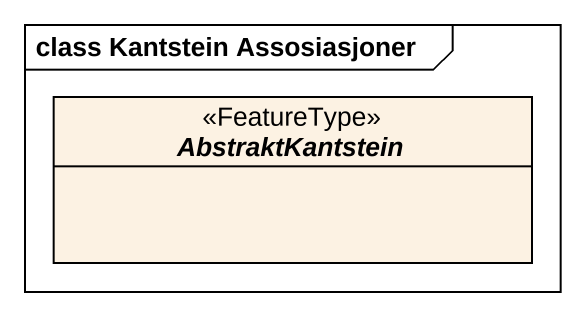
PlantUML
@startuml
mainframe class Kantstein Assosiasjoner
hide circle
hide empty members
abstract class AbstraktKantstein <<FeatureType>>
@enduml
